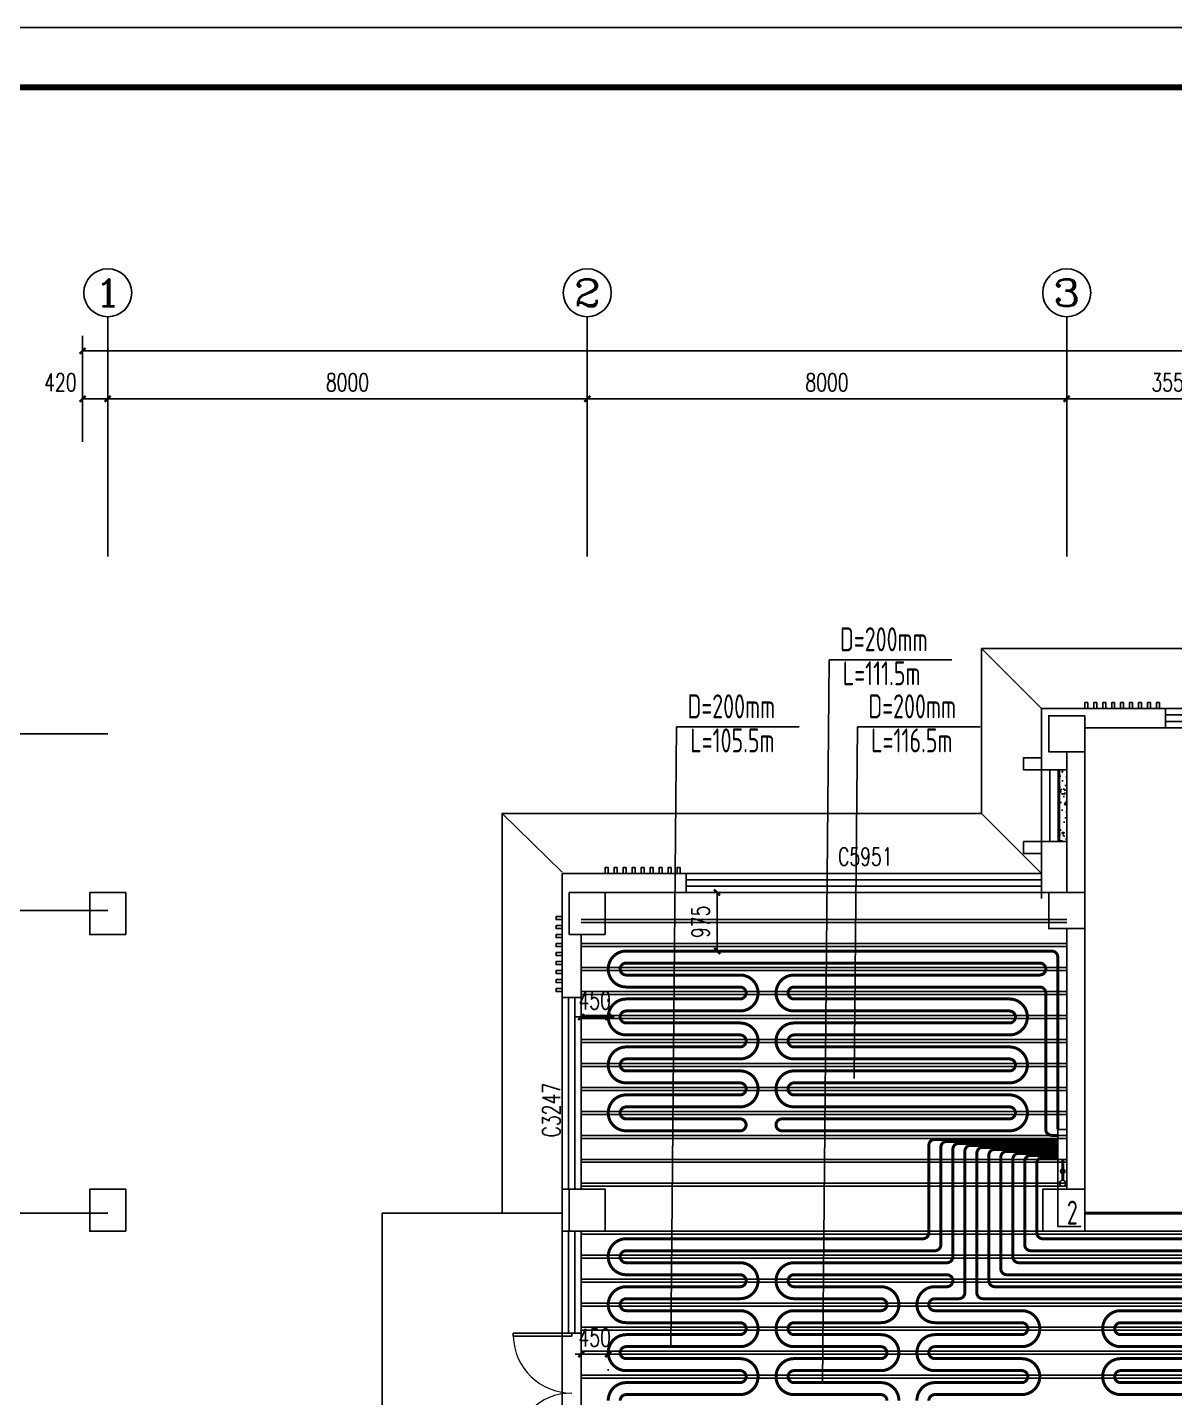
# Model space of a CAD drawing. Extents: x 2430460 to 2514560, y -608375 to -364775.
# Drawn here: x 2442141 to 2461282, y -571834 to -548975 of the extents above; entities that cross this region are included whole.
import ezdxf
from ezdxf.enums import TextEntityAlignment as Align

# ---------------------------------------------------------------- set-up
doc = ezdxf.new("R2010")
doc.units = 0
doc.header["$LTSCALE"] = 1000
doc.header["$MEASUREMENT"] = 0
doc.linetypes.add('CENTER', pattern=[2, 1.25, -0.25, 0.25, -0.25])
doc.linetypes.add('DASH', pattern=[0.35, 0.25, -0.1])
for name, color, linetype in [('AXIS', 3, 'Continuous'), ('AXIS_TEXT', 7, 'Continuous'), ('COLUMN', 9, 'Continuous'), ('EQ-采暖分集水器', 7, 'Continuous'), ('PIPE-地暖供', 4, 'Continuous'), ('PIPE-暖供水', 3, 'Continuous'), ('PUB_DIM', 3, 'Continuous'), ('STAIR', 2, 'Continuous'), ('TH_DIM', 3, 'Continuous'), ('TK', 4, 'Continuous'), ('VPIPE-暖供水', 3, 'Continuous'), ('VPIPE-暖回水', 2, 'Continuous'), ('WALL', 9, 'Continuous'), ('WINDOW', 4, 'Continuous'), ('WINDOW_TEXT', 7, 'Continuous'), ('木龙骨', 23, 'Continuous'), ('立面', 254, 'Continuous')]:
    doc.layers.add(name, color=color, linetype=linetype)
doc.styles.add('26#标准$0$TSSD_REIN', font='Tssdeng.shx', dxfattribs={"width": 0.7, "bigfont": 'tssdchn.shx'})
doc.styles.add('_TCH_AXIS', font='COMPLEX', dxfattribs={"bigfont": 'GBCBIG'})
doc.styles.add('_TCH_DIM_T3', font='SIMPLEX', dxfattribs={"width": 0.705882, "bigfont": 'GBCBIG'})
doc.styles.add('_TCH_WINDOW', font='SIMPLEX', dxfattribs={"height": 3.5, "bigfont": 'GBCBIG'})
doc.styles.add('COMPLEX', font='COMPLEX')
doc.styles.add('HZTXT1', font='romans.shx', dxfattribs={"width": 0.7, "bigfont": 'GBHZFS.SHX'})
doc.styles.get("Standard").update_dxf_attribs({"font": 'gbenor.shx', "bigfont": 'gbcbig.shx'})
doc.dimstyles.new('_TCH_ARCH&&100', dxfattribs={"dimtxt": 297.5, "dimasz": 100, "dimexe": 250, "dimexo": 300, "dimgap": 126.25, "dimtad": 1, "dimdec": 0, "dimzin": 0, "dimdsep": 46, "dimtxsty": '_TCH_DIM_T3', "dimblk": 'ARCHTICK', "dimcen": 0.09, "dimclrt": 7, "dimazin": 2, "dimtfac": 1, "dimtdec": 0, "dimtix": 1, "dimtmove": 2, "dimatfit": 3, "dimfxl": 30, "dimtolj": 1, "dimtzin": 0, "dimarcsym": 0})

# ---------------------------------------------------------------- blocks, each defined once
blk = doc.blocks.new('*U544')
at = {"color": 3}
blk.add_lwpolyline([(-84100, 0), (0, 0), (0, 59400), (-84100, 59400)], close=True, dxfattribs=at)
at = {"color": 3, "const_width": 100}
blk.add_lwpolyline([(-81600, 1000), (-1000, 1000), (-1000, 58400), (-81600, 58400)], close=True, dxfattribs=at)
at = {"layer": 'TK', "color": 4, "style": 'HZTXT1'}
for tag, height, width, p in [('项目负责1', 400, 0.6, (-4500, 19196)), ('项目负责2', 400, 0.6, (-4500, 18296)), ('专责', 400, 0.6, (-4500, 17396)), ('审定', 400, 0.6, (-4500, 16496)), ('审核', 400, 0.6, (-4500, 15596)), ('校对', 400, 0.6, (-4500, 14696)), ('设计', 400, 0.6, (-4500, 13796)), ('绘图', 400, 0.6, (-4500, 12896)), ('建设单位', 450, 0.6, (-4500, 11050)), ('工号', 400, 0.5, (-5501, 3507)), ('版次', 400, 0.7, (-2138, 3498)), ('阶段', 400, 0.7, (-2138, 2498)), ('比例', 400, 0.7, (-5491, 1513)), ('日期', 400, 0.7, (-2138, 1498))]:
    blk.add_attdef(tag, text='', height=height, dxfattribs=dict(at, width=width)).set_placement(p, align=Align.MIDDLE)
at = {"layer": 'TK', "color": 1, "lineweight": -3, "style": 'HZTXT1', "width": 0.6}
blk.add_attdef('工程名称', text='', height=450, dxfattribs=at).set_placement((-4500, 9050), align=Align.MIDDLE)
at = {"layer": 'TK', "color": 4, "lineweight": -3, "style": 'HZTXT1', "width": 0.6}
blk.add_attdef('子项名称', text='', height=450, dxfattribs=at).set_placement((-4500, 7050), align=Align.MIDDLE)
at = {"layer": 'TK', "color": 1, "lineweight": -3, "width": 0.6, "flags": 104}
blk.add_attdef('图名', text='', height=400, dxfattribs=at).set_placement((-4558, 4958), align=Align.MIDDLE_CENTER)
at = {"layer": 'TK', "color": 1, "style": 'HZTXT1', "width": 0.7}
blk.add_attdef('图号', text='', height=400, dxfattribs=at).set_placement((-5491, 2513), align=Align.MIDDLE)
blk = doc.blocks.new('_ArchTick')
at = {"color": 0, "linetype": 'ByBlock', "const_width": 0.4}
blk.add_lwpolyline([(-0.5, -0.5), (0.5, 0.5)], dxfattribs=at)
blk = doc.blocks.new('*D44')
at = {"layer": 'Defpoints', "color": 0, "transparency": 16777216}
for p in [(-20072, 9544), (-20492, 8527), (-20072, 8527)]:
    blk.add_point(p, dxfattribs=at)
at = {"layer": 'PUB_DIM', "color": 0, "lineweight": -2, "transparency": 16777216}
for p, q in [((-20492, 8827), (-20492, 9794)), ((-20072, 8827), (-20072, 9794)), ((-20492, 9544), (-20072, 9544))]:
    blk.add_line(p, q, dxfattribs=at)
at = {"layer": 'PUB_DIM', "color": 0, "lineweight": -2, "transparency": 16777216, "xscale": 100, "yscale": 100, "zscale": 100, "rotation": 180}
blk.add_blockref('_ArchTick', (-20492, 9544), dxfattribs=at)
at = {"layer": 'PUB_DIM', "color": 0, "lineweight": -2, "transparency": 16777216, "xscale": 100, "yscale": 100, "zscale": 100}
blk.add_blockref('_ArchTick', (-20072, 9544), dxfattribs=at)
at = {"layer": 'PUB_DIM', "color": 7, "transparency": 16777216, "insert": (-20862, 9819), "char_height": 297.5, "attachment_point": 5, "style": '_TCH_DIM_T3'}
blk.add_mtext('\\A1;420', dxfattribs=at)
blk = doc.blocks.new('*D45')
at = {"layer": 'Defpoints', "color": 0, "transparency": 16777216}
for p in [(-12072, 9544), (-20072, 8527), (-12072, 8527)]:
    blk.add_point(p, dxfattribs=at)
at = {"layer": 'PUB_DIM', "color": 0, "lineweight": -2, "transparency": 16777216}
for p, q in [((-20072, 8827), (-20072, 9794)), ((-12072, 8827), (-12072, 9794)), ((-20072, 9544), (-12072, 9544))]:
    blk.add_line(p, q, dxfattribs=at)
at = {"layer": 'PUB_DIM', "color": 0, "lineweight": -2, "transparency": 16777216, "xscale": 100, "yscale": 100, "zscale": 100, "rotation": 180}
blk.add_blockref('_ArchTick', (-20072, 9544), dxfattribs=at)
at = {"layer": 'PUB_DIM', "color": 0, "lineweight": -2, "transparency": 16777216, "xscale": 100, "yscale": 100, "zscale": 100}
blk.add_blockref('_ArchTick', (-12072, 9544), dxfattribs=at)
at = {"layer": 'PUB_DIM', "color": 7, "transparency": 16777216, "insert": (-16072, 9819), "char_height": 297.5, "attachment_point": 5, "style": '_TCH_DIM_T3'}
blk.add_mtext('\\A1;8000', dxfattribs=at)
blk = doc.blocks.new('*D46')
at = {"layer": 'Defpoints', "color": 0, "transparency": 16777216}
for p in [(-4072, 9544), (-12072, 8527), (-4072, 8527)]:
    blk.add_point(p, dxfattribs=at)
at = {"layer": 'PUB_DIM', "color": 0, "lineweight": -2, "transparency": 16777216}
for p, q in [((-12072, 8827), (-12072, 9794)), ((-4072, 8827), (-4072, 9794)), ((-12072, 9544), (-4072, 9544))]:
    blk.add_line(p, q, dxfattribs=at)
at = {"layer": 'PUB_DIM', "color": 0, "lineweight": -2, "transparency": 16777216, "xscale": 100, "yscale": 100, "zscale": 100, "rotation": 180}
blk.add_blockref('_ArchTick', (-12072, 9544), dxfattribs=at)
at = {"layer": 'PUB_DIM', "color": 0, "lineweight": -2, "transparency": 16777216, "xscale": 100, "yscale": 100, "zscale": 100}
blk.add_blockref('_ArchTick', (-4072, 9544), dxfattribs=at)
at = {"layer": 'PUB_DIM', "color": 7, "transparency": 16777216, "insert": (-8072, 9819), "char_height": 297.5, "attachment_point": 5, "style": '_TCH_DIM_T3'}
blk.add_mtext('\\A1;8000', dxfattribs=at)
blk = doc.blocks.new('*D47')
at = {"layer": 'Defpoints', "color": 0, "transparency": 16777216}
for p in [(-522, 9544), (-4072, 8527), (-522, 8527)]:
    blk.add_point(p, dxfattribs=at)
at = {"layer": 'PUB_DIM', "color": 0, "lineweight": -2, "transparency": 16777216}
for p, q in [((-4072, 8827), (-4072, 9794)), ((-522, 8827), (-522, 9794)), ((-4072, 9544), (-522, 9544))]:
    blk.add_line(p, q, dxfattribs=at)
at = {"layer": 'PUB_DIM', "color": 0, "lineweight": -2, "transparency": 16777216, "xscale": 100, "yscale": 100, "zscale": 100, "rotation": 180}
blk.add_blockref('_ArchTick', (-4072, 9544), dxfattribs=at)
at = {"layer": 'PUB_DIM', "color": 0, "lineweight": -2, "transparency": 16777216, "xscale": 100, "yscale": 100, "zscale": 100}
blk.add_blockref('_ArchTick', (-522, 9544), dxfattribs=at)
at = {"layer": 'PUB_DIM', "color": 7, "transparency": 16777216, "insert": (-2297, 9819), "char_height": 297.5, "attachment_point": 5, "style": '_TCH_DIM_T3'}
blk.add_mtext('\\A1;3550', dxfattribs=at)
blk = doc.blocks.new('*D56')
at = {"layer": 'Defpoints', "color": 0, "transparency": 16777216}
for p in [(36348, 10344), (-20492, 9302), (36348, 9302)]:
    blk.add_point(p, dxfattribs=at)
at = {"layer": 'PUB_DIM', "color": 0, "lineweight": -2, "transparency": 16777216}
for p, q in [((-20492, 9602), (-20492, 10594)), ((36348, 9602), (36348, 10594)), ((-20492, 10344), (36348, 10344))]:
    blk.add_line(p, q, dxfattribs=at)
at = {"layer": 'PUB_DIM', "color": 0, "lineweight": -2, "transparency": 16777216, "xscale": 100, "yscale": 100, "zscale": 100, "rotation": 180}
blk.add_blockref('_ArchTick', (-20492, 10344), dxfattribs=at)
at = {"layer": 'PUB_DIM', "color": 0, "lineweight": -2, "transparency": 16777216, "xscale": 100, "yscale": 100, "zscale": 100}
blk.add_blockref('_ArchTick', (36348, 10344), dxfattribs=at)
at = {"layer": 'PUB_DIM', "color": 7, "transparency": 16777216, "insert": (7928, 10619), "char_height": 297.5, "attachment_point": 5, "style": '_TCH_DIM_T3'}
blk.add_mtext('\\A1;56840', dxfattribs=at)
blk = doc.blocks.new('_FZHK')
blk.add_lwpolyline([(-0.5, -0.5), (0.5, -0.5), (0.5, 0.5), (-0.5, 0.5)], close=True)
blk = doc.blocks.new('$WINLIB2D$00000001')
at = {"color": 0}
for points in [[(-0.5, 0.5), (-0.5, -0.5)], [(-0.5, 0.5), (0.5, 0.5)], [(0.5, -0.5), (0.5, 0.5)], [(0.5, 0.1667), (-0.5, 0.1667)], [(0.5, -0.1667), (-0.5, -0.1667)], [(-0.5, -0.5), (0.5, -0.5)]]:
    blk.add_lwpolyline(points, dxfattribs=at)
blk = doc.blocks.new('$DorLib2D$00000002')
for p, q in [((-0.5, 0), (-0.5, 0.4875)), ((-0.475, 0.4875), (-0.5, 0.4875)), ((-0.475, 0), (-0.475, 0.4875)), ((0.475, 0), (0.475, 0.4875)), ((0.475, 0.4875), (0.5, 0.4875)), ((0.5, 0), (0.5, 0.4875)), ((-0.5, 0), (-0.475, 0)), ((0.5, 0), (0.475, 0))]:
    blk.add_line(p, q)
at = {"lineweight": 13}
for centre, start, end in [((-0.4875, 0), 0, 88.53072), ((0.4875, 0), 91.46928, 180)]:
    blk.add_arc(centre, 0.4875, start, end, dxfattribs=at)
blk = doc.blocks.new('*D529')
at = {"layer": 'Defpoints', "color": 0, "transparency": 16777216}
for p in [(-20072, 9544), (-20492, 8527), (-20072, 8527)]:
    blk.add_point(p, dxfattribs=at)
at = {"layer": 'PUB_DIM', "color": 0, "lineweight": -2, "transparency": 16777216}
for p, q in [((-20492, 8827), (-20492, 9794)), ((-20072, 8827), (-20072, 9794)), ((-20492, 9544), (-20072, 9544))]:
    blk.add_line(p, q, dxfattribs=at)
at = {"layer": 'PUB_DIM', "color": 0, "lineweight": -2, "transparency": 16777216, "xscale": 100, "yscale": 100, "zscale": 100, "rotation": 180}
blk.add_blockref('_ArchTick', (-20492, 9544), dxfattribs=at)
at = {"layer": 'PUB_DIM', "color": 0, "lineweight": -2, "transparency": 16777216, "xscale": 100, "yscale": 100, "zscale": 100}
blk.add_blockref('_ArchTick', (-20072, 9544), dxfattribs=at)
at = {"layer": 'PUB_DIM', "color": 7, "transparency": 16777216, "insert": (-20862, 9819), "char_height": 297.5, "attachment_point": 5, "style": '_TCH_DIM_T3'}
blk.add_mtext('\\A1;420', dxfattribs=at)
blk = doc.blocks.new('*D530')
at = {"layer": 'Defpoints', "color": 0, "transparency": 16777216}
for p in [(-12072, 9544), (-20072, 8527), (-12072, 8527)]:
    blk.add_point(p, dxfattribs=at)
at = {"layer": 'PUB_DIM', "color": 0, "lineweight": -2, "transparency": 16777216}
for p, q in [((-20072, 8827), (-20072, 9794)), ((-12072, 8827), (-12072, 9794)), ((-20072, 9544), (-12072, 9544))]:
    blk.add_line(p, q, dxfattribs=at)
at = {"layer": 'PUB_DIM', "color": 0, "lineweight": -2, "transparency": 16777216, "xscale": 100, "yscale": 100, "zscale": 100, "rotation": 180}
blk.add_blockref('_ArchTick', (-20072, 9544), dxfattribs=at)
at = {"layer": 'PUB_DIM', "color": 0, "lineweight": -2, "transparency": 16777216, "xscale": 100, "yscale": 100, "zscale": 100}
blk.add_blockref('_ArchTick', (-12072, 9544), dxfattribs=at)
at = {"layer": 'PUB_DIM', "color": 7, "transparency": 16777216, "insert": (-16072, 9819), "char_height": 297.5, "attachment_point": 5, "style": '_TCH_DIM_T3'}
blk.add_mtext('\\A1;8000', dxfattribs=at)
blk = doc.blocks.new('*D531')
at = {"layer": 'Defpoints', "color": 0, "transparency": 16777216}
for p in [(-4072, 9544), (-12072, 8527), (-4072, 8527)]:
    blk.add_point(p, dxfattribs=at)
at = {"layer": 'PUB_DIM', "color": 0, "lineweight": -2, "transparency": 16777216}
for p, q in [((-12072, 8827), (-12072, 9794)), ((-4072, 8827), (-4072, 9794)), ((-12072, 9544), (-4072, 9544))]:
    blk.add_line(p, q, dxfattribs=at)
at = {"layer": 'PUB_DIM', "color": 0, "lineweight": -2, "transparency": 16777216, "xscale": 100, "yscale": 100, "zscale": 100, "rotation": 180}
blk.add_blockref('_ArchTick', (-12072, 9544), dxfattribs=at)
at = {"layer": 'PUB_DIM', "color": 0, "lineweight": -2, "transparency": 16777216, "xscale": 100, "yscale": 100, "zscale": 100}
blk.add_blockref('_ArchTick', (-4072, 9544), dxfattribs=at)
at = {"layer": 'PUB_DIM', "color": 7, "transparency": 16777216, "insert": (-8072, 9819), "char_height": 297.5, "attachment_point": 5, "style": '_TCH_DIM_T3'}
blk.add_mtext('\\A1;8000', dxfattribs=at)
blk = doc.blocks.new('*D532')
at = {"layer": 'Defpoints', "color": 0, "transparency": 16777216}
for p in [(-522, 9544), (-4072, 8527), (-522, 8527)]:
    blk.add_point(p, dxfattribs=at)
at = {"layer": 'PUB_DIM', "color": 0, "lineweight": -2, "transparency": 16777216}
for p, q in [((-4072, 8827), (-4072, 9794)), ((-522, 8827), (-522, 9794)), ((-4072, 9544), (-522, 9544))]:
    blk.add_line(p, q, dxfattribs=at)
at = {"layer": 'PUB_DIM', "color": 0, "lineweight": -2, "transparency": 16777216, "xscale": 100, "yscale": 100, "zscale": 100, "rotation": 180}
blk.add_blockref('_ArchTick', (-4072, 9544), dxfattribs=at)
at = {"layer": 'PUB_DIM', "color": 0, "lineweight": -2, "transparency": 16777216, "xscale": 100, "yscale": 100, "zscale": 100}
blk.add_blockref('_ArchTick', (-522, 9544), dxfattribs=at)
at = {"layer": 'PUB_DIM', "color": 7, "transparency": 16777216, "insert": (-2297, 9819), "char_height": 297.5, "attachment_point": 5, "style": '_TCH_DIM_T3'}
blk.add_mtext('\\A1;3550', dxfattribs=at)
blk = doc.blocks.new('*D541')
at = {"layer": 'Defpoints', "color": 0, "transparency": 16777216}
for p in [(36348, 10344), (-20492, 9302), (36348, 9302)]:
    blk.add_point(p, dxfattribs=at)
at = {"layer": 'PUB_DIM', "color": 0, "lineweight": -2, "transparency": 16777216}
for p, q in [((-20492, 9602), (-20492, 10594)), ((36348, 9602), (36348, 10594)), ((-20492, 10344), (36348, 10344))]:
    blk.add_line(p, q, dxfattribs=at)
at = {"layer": 'PUB_DIM', "color": 0, "lineweight": -2, "transparency": 16777216, "xscale": 100, "yscale": 100, "zscale": 100, "rotation": 180}
blk.add_blockref('_ArchTick', (-20492, 10344), dxfattribs=at)
at = {"layer": 'PUB_DIM', "color": 0, "lineweight": -2, "transparency": 16777216, "xscale": 100, "yscale": 100, "zscale": 100}
blk.add_blockref('_ArchTick', (36348, 10344), dxfattribs=at)
at = {"layer": 'PUB_DIM', "color": 7, "transparency": 16777216, "insert": (7928, 10619), "char_height": 297.5, "attachment_point": 5, "style": '_TCH_DIM_T3'}
blk.add_mtext('\\A1;56840', dxfattribs=at)
blk = doc.blocks.new('_AXISO')
blk.add_circle((0, 0), 0.5)
at = {"layer": 'AXIS_TEXT', "style": 'COMPLEX', "width": 1.041667}
blk.add_attdef('A', text='', height=0.56, dxfattribs=at).set_placement((-0.25, -0.28), (0.25, -0.28), align=Align.FIT)
blk = doc.blocks.new('*D557')
at = {"layer": 'Defpoints', "color": 0, "transparency": 16777216}
for p in [(2451382, -571084), (2451832, -571084), (2451832, -571109)]:
    blk.add_point(p, dxfattribs=at)
at = {"layer": 'TH_DIM', "color": 0, "lineweight": -2, "transparency": 16777216}
for p, q in [((2451382, -571109), (2451282, -571109)), ((2451382, -571109), (2451832, -571109)), ((2451832, -571109), (2451932, -571109)), ((2451382, -571384), (2451382, -571359)), ((2451832, -571384), (2451832, -571359))]:
    blk.add_line(p, q, dxfattribs=at)
at = {"layer": 'TH_DIM', "color": 0, "lineweight": -2, "transparency": 16777216, "xscale": 100, "yscale": 100, "zscale": 100}
blk.add_blockref('_ArchTick', (2451382, -571109), dxfattribs=at)
at = {"layer": 'TH_DIM', "color": 0, "lineweight": -2, "transparency": 16777216, "xscale": 100, "yscale": 100, "zscale": 100, "rotation": 180}
blk.add_blockref('_ArchTick', (2451832, -571109), dxfattribs=at)
at = {"layer": 'TH_DIM', "color": 7, "transparency": 16777216, "insert": (2451607, -570834), "char_height": 297.5, "attachment_point": 5, "style": '_TCH_DIM_T3'}
blk.add_mtext('\\A1;450', dxfattribs=at)
blk = doc.blocks.new('*D558')
at = {"layer": 'Defpoints', "color": 0, "transparency": 16777216}
for p in [(2451382, -565484), (2451832, -565484), (2451832, -565484)]:
    blk.add_point(p, dxfattribs=at)
at = {"layer": 'TH_DIM', "color": 0, "lineweight": -2, "transparency": 16777216}
for p, q in [((2451382, -565184), (2451382, -565234)), ((2451832, -565184), (2451832, -565234)), ((2451382, -565484), (2451282, -565484)), ((2451382, -565484), (2451832, -565484)), ((2451832, -565484), (2451932, -565484))]:
    blk.add_line(p, q, dxfattribs=at)
at = {"layer": 'TH_DIM', "color": 0, "lineweight": -2, "transparency": 16777216, "xscale": 100, "yscale": 100, "zscale": 100}
blk.add_blockref('_ArchTick', (2451382, -565484), dxfattribs=at)
at = {"layer": 'TH_DIM', "color": 0, "lineweight": -2, "transparency": 16777216, "xscale": 100, "yscale": 100, "zscale": 100, "rotation": 180}
blk.add_blockref('_ArchTick', (2451832, -565484), dxfattribs=at)
at = {"layer": 'TH_DIM', "color": 7, "transparency": 16777216, "insert": (2451607, -565209), "char_height": 297.5, "attachment_point": 5, "style": '_TCH_DIM_T3'}
blk.add_mtext('\\A1;450', dxfattribs=at)
blk = doc.blocks.new('*D559')
at = {"layer": 'Defpoints', "color": 0, "transparency": 16777216}
for p in [(2453425, -563409), (2453648, -563409), (2453425, -564384)]:
    blk.add_point(p, dxfattribs=at)
at = {"layer": 'TH_DIM', "color": 0, "lineweight": -2, "transparency": 16777216}
for p, q in [((2453648, -564384), (2453648, -563409)), ((2453725, -563409), (2453898, -563409)), ((2453725, -564384), (2453898, -564384))]:
    blk.add_line(p, q, dxfattribs=at)
at = {"layer": 'TH_DIM', "color": 0, "lineweight": -2, "transparency": 16777216, "xscale": 100, "yscale": 100, "zscale": 100}
for p, rotation in [((2453648, -563409), 90), ((2453648, -564384), 270)]:
    blk.add_blockref('_ArchTick', p, dxfattribs=dict(at, rotation=rotation))
at = {"layer": 'TH_DIM', "color": 7, "transparency": 16777216, "insert": (2453373, -563897), "char_height": 297.5, "attachment_point": 5, "rotation": 90, "style": '_TCH_DIM_T3'}
blk.add_mtext('\\A1;975', dxfattribs=at)
blk = doc.blocks.new('A$C0536007B')
h = blk.add_hatch()
h.set_pattern_fill('加气混凝土', color=256, scale=50)
h.set_pattern_definition([(0, (-1607273.3, 579818.2), (300, 600), [0, -600]), (0, (-1607624.3, 579737.2), (300, 600), [0, -600]), (0, (-1607429.3, 579731.2), (300, 600), [0, -600]), (0, (-1607216.3, 579908.2), (300, 600), [0, -600]), (0, (-1607465.3, 579701.2), (300, 600), [0, -600]), (0, (-1607156.3, 580286.2), (300, 600), [0, -600]), (0, (-1607339.3, 580238.2), (300, 600), [0, -600]), (0, (-1607243.3, 580163.2), (300, 600), [0, -600]), (0, (-1607732.3, 580151.2), (300, 600), [0, -600]), (0, (-1607438.3, 580124.2), (300, 600), [0, -600]), (0, (-1607552.3, 579971.2), (300, 600), [0, -600]), (0, (-1607546.3, 579746.2), (300, 600), [0, -600]), (0, (-1607321.3, 579722.2), (300, 600), [0, -600]), (0, (-1607156.3, 579986.2), (300, 600), [0, -600]), (0, (-1607717.3, 579893.2), (300, 600), [0, -600]), (0, (-1607666.3, 579995.2), (300, 600), [0, -600]), (0, (-1607432.3, 579953.2), (300, 600), [0, -600]), (0, (-1607516.3, 579866.2), (300, 600), [0, -600]), (0, (-1607564.3, 580064.2), (300, 600), [0, -600]), (0, (-1607489.3, 580289.2), (300, 600), [0, -600]), (0, (-1607693.3, 579767.2), (300, 600), [0, -600]), (0, (-1607363.3, 580166.2), (300, 600), [0, -600]), (0, (-1607642.3, 580175.2), (300, 600), [0, -600]), (0, (-1607690.3, 580253.2), (300, 600), [0, -600]), (130.601294, (-1607193.153, 580098.35), (-1499.9999834, 1800.0000079), [26.34155, -11037.111]), (18.434949, (-1607236.01, 580109.78), (1499.9999945, 599.9999956), [27.10524, -3767.6279]), (90, (-1607236, 580084.06), (300, 600), [25.71428, -1174.28565]), (161.565051, (-1607210.3, 580075.49), (-1500.0000076, 599.9999553), [27.10524, -3767.6279]), (53.130102, (-1607210.3, 580075.49), (300.0000006, 600), [28.57143, -2971.4285]), (135, (-1607187.44, 579769.78), (-300.000036, 599.99996), [24.24366, -1672.8126]), (45, (-1607221.72, 579769.78), (299.999998, 599.999998), [24.24366, -1672.8126]), (135, (-1607204.58, 579752.64), (-300.000036, 599.99996), [24.24366, -1672.8126]), (45, (-1607204.58, 579752.64), (299.999998, 599.999998), [24.24366, -1672.8126]), (116.56505, (-1607476, 580172.64), (-5e-05, 1199.99997), [31.94383, -638.8765]), (180, (-1607490.3, 580201.2), (-300, 600), [34.28572, -565.71425]), (63.43495, (-1607538.87, 580172.64), (3e-06, 1200), [31.94383, -638.8765]), (116.56505, (-1607524.6, 580144.06), (-5e-05, 1199.99997), [31.94383, -638.8765]), (0, (-1607524.6, 580144.06), (300, 600), [34.28572, -565.71425]), (63.43495, (-1607490.3, 580144.06), (3e-06, 1200), [31.94383, -638.8765]), (107.102728, (-1607250.296, 579969.78), (-899.9999656, 3000.00000484), [38.86135, -16282.9025]), (143.972626, (-1607261.725, 580006.92), (-5699.9999277, 4199.9999952), [38.86135, -8122.02]), (180, (-1607293.15, 580029.8), (-300, 600), [37.14286, -562.8571]), (36.0273733, (-1607361.725, 580006.92), (5699.9999579, 4199.9999547), [38.86135, -8122.02]), (71.565051, (-1607373.15, 579972.64), (900.0000046, 2999.999995), [36.14032, -3758.5928]), (107.102728, (-1607361.725, 579935.493), (-899.9999656, 3000.00000484), [38.86135, -16282.9025]), (143.972626, (-1607330.296, 579912.636), (-5699.9999277, 4199.9999952), [38.86135, -8122.02]), (0, (-1607330.3, 579912.64), (300, 600), [37.14286, -562.8571]), (36.0273733, (-1607293.153, 579912.636), (5699.9999579, 4199.9999547), [38.86135, -8122.02]), (71.565051, (-1607261.725, 579935.49), (900.0000046, 2999.999995), [36.14032, -3758.5928]), (150.255118, (-1607244.58, 580249.78), (-900.000002, 599.9999926), [23.03502, -4814.3196]), (90, (-1607264.58, 580238.35), (300, 600), [22.85714, -1177.14275]), (29.7448813, (-1607264.58, 580238.35), (900.0000005, 599.9999972), [23.03502, -4814.3196]), (116.56505, (-1607384.6, 579824.06), (-5e-05, 1199.99997), [31.94383, -638.8765]), (168.690067, (-1607398.87, 579852.636), (-2700.000002, 599.999985), [29.13725, -6089.6855]), (41.1859251, (-1607450.296, 579838.35), (7499.99995456, 6599.9999423), [30.37184, -12725.802]), (90, (-1607450.3, 579809.78), (300, 600), [28.57143, -1171.4285]), (138.814074, (-1607427.44, 579789.78), (-7499.9998667, 6600.00004204), [30.37184, -12725.802]), (16.6992442, (-1607427.44, 579789.78), (9899.9999255, 2999.9999686), [29.82945, -12498.5375]), (60.9453959, (-1607398.868, 579798.35), (299.9999992, 599.9999947), [29.41609, -12325.3395]), (109.983106, (-1607636.01, 580075.493), (-1500.00000565, 4199.9999889), [33.442, -14012.1975]), (155.556045, (-1607647.44, 580106.922), (-3900.00001487, 1799.9999626), [34.52299, -14465.1315]), (24.4439547, (-1607710.296, 580106.922), (3900.00000195, 1799.99999134), [34.52299, -14465.1315]), (70.0168934, (-1607721.725, 580075.493), (1500.00000452, 4199.99998958), [33.442, -14012.1975]), (109.983106, (-1607710.296, 580044.065), (-1500.00000565, 4199.9999889), [33.442, -14012.1975]), (160.016893, (-1607678.87, 580032.636), (-1500.0000009, 599.9999727), [33.442, -6989.3775]), (19.9831065, (-1607678.87, 580032.636), (1499.9999918, 599.999999), [33.442, -6989.3775]), (70.0168934, (-1607647.44, 580044.065), (1500.00000452, 4199.99998958), [33.442, -14012.1975]), (122.005383, (-1607413.153, 580021.21), (-300.0000403, 599.9999694), [26.95423, -5633.434]), (18.434949, (-1607453.15, 580035.49), (1499.9999945, 599.9999956), [27.10524, -3767.6279]), (90, (-1607453.15, 580009.78), (300, 600), [25.71428, -1174.28565]), (161.565051, (-1607427.44, 580001.21), (-1500.0000076, 599.9999553), [27.10524, -3767.6279]), (54.4623222, (-1607427.44, 580001.208), (2099.99999696, 2999.9999955), [24.57807, -10298.2115]), (116.56505, (-1607587.44, 579875.5), (-5e-05, 1199.99997), [31.94383, -638.8765]), (180, (-1607601.7, 579904.06), (-300, 600), [31.42857, -568.5714]), (59.0362434, (-1607650.296, 579875.493), (300.000001, 599.9999971), [33.31973, -6963.822]), (120.963756, (-1607633.153, 579846.92), (-300.000041, 599.9999724), [33.31973, -6963.822]), (0, (-1607633.15, 579846.9), (300, 600), [31.42857, -568.5714]), (63.43495, (-1607601.7, 579846.9), (3e-06, 1200), [31.94383, -638.8765])])
h.paths.add_polyline_path([(-4071.5, 3356.9), (-4191.5, 3356.9), (-4191.5, 2156.9), (-4071.5, 2156.9)])
for p, q in [((-5491.5, 5376.9), (-4491.5, 4376.9)), ((-2521.5, 4056.9), (-2421.5, 4056.9)), ((-12491.5, 1648.6), (-13491.5, 2626.9)), ((-5491.5, 2626.9), (-4491.5, 1626.9))]:
    blk.add_line(p, q)
for points in [[(-13491.5, -4043.1), (-13491.5, 2626.9), (-5491.5, 2626.9), (-5491.5, 5376.9), (11928.5, 5376.9)], [(-12491.5, 1626.9), (-4491.5, 1626.9), (-4491.5, 4376.9), (36348.5, 4376.9), (36348.5, -20463.1), (-12491.5, -20463.1), (-12491.5, 1626.9)], [(-4491.5, 3556.9), (-4791.5, 3556.9), (-4791.5, 3356.9), (-4491.5, 3356.9)], [(-3771.5, 3656.9), (-3771.5, -3743.1)], [(-4071.5, 3356.9), (-4191.5, 3356.9), (-4191.5, 2156.9), (-4071.5, 2156.9), (-4071.5, 3356.9)], [(-3771.5, 3356.9), (-3771.5, -4043.1)], [(-4491.5, 1956.9), (-4791.5, 1956.9), (-4791.5, 2156.9), (-4491.5, 2156.9)]]:
    blk.add_lwpolyline(points)
at = {"color": 175}
for points in [[(-3721.5, 4476.9), (-3771.5, 4476.9), (-3771.5, 4376.9), (-3721.5, 4376.9)], [(-3571.5, 4476.9), (-3621.5, 4476.9), (-3621.5, 4376.9), (-3571.5, 4376.9)], [(-3421.5, 4476.9), (-3471.5, 4476.9), (-3471.5, 4376.9), (-3421.5, 4376.9)], [(-3271.5, 4476.9), (-3321.5, 4476.9), (-3321.5, 4376.9), (-3271.5, 4376.9)], [(-3121.5, 4476.9), (-3171.5, 4476.9), (-3171.5, 4376.9), (-3121.5, 4376.9)], [(-2971.5, 4476.9), (-3021.5, 4476.9), (-3021.5, 4376.9), (-2971.5, 4376.9)], [(-2821.5, 4476.9), (-2871.5, 4476.9), (-2871.5, 4376.9), (-2821.5, 4376.9)], [(-2671.5, 4476.9), (-2721.5, 4476.9), (-2721.5, 4376.9), (-2671.5, 4376.9)], [(-2521.5, 4476.9), (-2571.5, 4476.9), (-2571.5, 4376.9), (-2521.5, 4376.9)], [(-11721.5, 1726.9), (-11771.5, 1726.9), (-11771.5, 1626.9), (-11721.5, 1626.9)], [(-11571.5, 1726.9), (-11621.5, 1726.9), (-11621.5, 1626.9), (-11571.5, 1626.9)], [(-11421.5, 1726.9), (-11471.5, 1726.9), (-11471.5, 1626.9), (-11421.5, 1626.9)], [(-11271.5, 1726.9), (-11321.5, 1726.9), (-11321.5, 1626.9), (-11271.5, 1626.9)], [(-11121.5, 1726.9), (-11171.5, 1726.9), (-11171.5, 1626.9), (-11121.5, 1626.9)], [(-10971.5, 1726.9), (-11021.5, 1726.9), (-11021.5, 1626.9), (-10971.5, 1626.9)], [(-10821.5, 1726.9), (-10871.5, 1726.9), (-10871.5, 1626.9), (-10821.5, 1626.9)], [(-10671.5, 1726.9), (-10721.5, 1726.9), (-10721.5, 1626.9), (-10671.5, 1626.9)], [(-10521.5, 1726.9), (-10571.5, 1726.9), (-10571.5, 1626.9), (-10521.5, 1626.9)], [(-12491.5, 856.9), (-12491.5, 906.9), (-12591.5, 906.9), (-12591.5, 856.9)], [(-12491.5, 706.9), (-12491.5, 756.9), (-12591.5, 756.9), (-12591.5, 706.9)], [(-12491.5, 556.9), (-12491.5, 606.9), (-12591.5, 606.9), (-12591.5, 556.9)], [(-12491.5, 406.9), (-12491.5, 456.9), (-12591.5, 456.9), (-12591.5, 406.9)], [(-12491.5, 256.9), (-12491.5, 306.9), (-12591.5, 306.9), (-12591.5, 256.9)], [(-12491.5, 106.9), (-12491.5, 156.9), (-12591.5, 156.9), (-12591.5, 106.9)], [(-12491.5, -43.1), (-12491.5, 6.9), (-12591.5, 6.9), (-12591.5, -43.1)], [(-12491.5, -193.1), (-12491.5, -143.1), (-12591.5, -143.1), (-12591.5, -193.1)], [(-12491.5, -343.1), (-12491.5, -293.1), (-12591.5, -293.1), (-12591.5, -343.1)]]:
    blk.add_lwpolyline(points, close=True, dxfattribs=at)
blk.add_lwpolyline([(-12491.5, -6043.1), (-12171.5, -6043.1), (-12171.5, -10043.1), (-12491.5, -10043.1)], close=True)
at = {"layer": 'AXIS'}
for p, q in [((-20071.5, 6914.2), (-20071.5, 10914.2)), ((-12071.5, 6914.2), (-12071.5, 10914.2)), ((-4071.5, 6914.2), (-4071.5, 10914.2)), ((-20071.5, 3956.9), (-24071.5, 3956.9)), ((-20071.5, 1006.9), (-24071.5, 1006.9)), ((-20071.5, -4043.1), (-24071.5, -4043.1))]:
    blk.add_line(p, q, dxfattribs=at)
at = {"layer": 'STAIR'}
blk.add_lwpolyline([(-12491.5, -4043.1), (-15491.5, -4043.1), (-15491.5, -12043.1), (-12491.5, -12043.1)], dxfattribs=at)
at = {"layer": 'WALL'}
for p, q in [((-2421.5, 4376.9), (-4491.5, 4376.9)), ((-4491.5, 4376.9), (-4491.5, 3356.9)), ((-2421.5, 4056.9), (-2421.5, 4376.9)), ((-3771.5, 4056.9), (-2421.5, 4056.9)), ((-4071.5, 3356.9), (-4071.5, 3656.9)), ((-4491.5, 3356.9), (-4071.5, 3356.9)), ((-4071.5, 2156.9), (-4491.5, 2156.9)), ((-4491.5, 2156.9), (-4491.5, 1206.9)), ((-4071.5, 1306.9), (-4071.5, 2156.9)), ((-12491.5, 1626.9), (-12491.5, -443.1)), ((-10421.5, 1626.9), (-12491.5, 1626.9)), ((-10421.5, 1306.9), (-10421.5, 1626.9)), ((-4491.5, 1626.9), (-4491.5, 1306.9)), ((-11771.5, 1306.9), (-10421.5, 1306.9)), ((-4491.5, 1306.9), (-4371.5, 1306.9)), ((-4071.5, 706.9), (-4071.5, -3643.1)), ((-3771.5, 706.9), (-3771.5, -3643.1)), ((-12171.5, -443.1), (-12171.5, 606.9)), ((-12491.5, -443.1), (-12171.5, -443.1)), ((-12371.5, -3643.1), (-12491.5, -3643.1)), ((-12491.5, -3643.1), (-12491.5, -4043.1)), ((-12491.5, -4043.1), (-12491.5, -4343.1)), ((-12491.5, -4343.1), (-12371.5, -4343.1))]:
    blk.add_line(p, q, dxfattribs=at)
at = {"layer": 'AXIS'}
ref = blk.add_blockref('_AXISO', (-20071.5, 11314.2), dxfattribs=dict(at, xscale=800, yscale=800, zscale=800))
ref.add_attrib('A', '1', dxfattribs={"layer": 'AXIS_TEXT', "height": 452.5, "style": '_TCH_AXIS', "width": 2.333333}).set_placement((-20297.8, 11087.9), (-19845.3, 11087.9), align=Align.FIT)
ref = blk.add_blockref('_AXISO', (-12071.5, 11314.2), dxfattribs=dict(at, xscale=800, yscale=800, zscale=800))
ref.add_attrib('A', '2', dxfattribs={"layer": 'AXIS_TEXT', "height": 452.5, "style": '_TCH_AXIS', "width": 1.5}).set_placement((-12297.8, 11087.9), (-11845.3, 11087.9), align=Align.FIT)
ref = blk.add_blockref('_AXISO', (-4071.5, 11314.2), dxfattribs=dict(at, xscale=800, yscale=800, zscale=800))
ref.add_attrib('A', '3', dxfattribs={"layer": 'AXIS_TEXT', "height": 452.5, "style": '_TCH_AXIS', "width": 1.5}).set_placement((-4297.8, 11087.9), (-3845.3, 11087.9), align=Align.FIT)
at = {"layer": 'COLUMN'}
for p, xscale, yscale, zscale, rotation in [((-4071.5, 3956.9), 600, 600, 600, 90), ((-20071.5, 956.9), 700.0000000821892, 600, 600, 89.99999999252948), ((-12071.5, 956.9), 700.0000000868458, 600, 600, 90), ((-4071.5, 1006.9), 600, 600, 600, 90), ((-20071.5, -3993.1), 699.9999999126885, 600, 600, 90), ((-12071.5, -3993.1), 700, 600, 600, 90), ((-4121.5, -3993.1), 699.9999999310821, 699.9999999087304, 699.9999999087304, 90.00000000731806)]:
    blk.add_blockref('_FZHK', p, dxfattribs=dict(at, xscale=xscale, yscale=yscale, zscale=zscale, rotation=rotation))
at = {"layer": 'WINDOW'}
ref = blk.add_blockref('$WINLIB2D$00000001', (553.5, 4216.9), dxfattribs=dict(at, xscale=-5950, yscale=320, zscale=-5950, rotation=180))
ref.add_attrib('A', 'C6051', (123.5, 4508), dxfattribs={"layer": 'WINDOW_TEXT', "height": 297.5, "style": '_TCH_WINDOW', "width": 0.705882})
at = {"layer": 'WINDOW', "rotation": 90}
for name, p, xscale, yscale, zscale in [('$WINLIB2D$00000001', (-4281.5, 2756.9), 1200, 420, 1200), ('$WINLIB2D$00000001', (-12331.5, -5193.1), -1700.000000003492, 320, -1700.000000003492), ('$DorLib2D$00000002', (-12331.5, -7043.1), 2000, 2000, 2000)]:
    blk.add_blockref(name, p, dxfattribs=dict(at, xscale=xscale, yscale=yscale, zscale=zscale))
at = {"layer": 'WINDOW'}
ref = blk.add_blockref('$WINLIB2D$00000001', (-7456.5, 1466.9), dxfattribs=dict(at, xscale=5930, yscale=-320, zscale=5930))
ref.add_attrib('A', 'C5951', (-7886.5, 1758), dxfattribs={"layer": 'WINDOW_TEXT', "height": 297.5, "style": '_TCH_WINDOW', "width": 0.705882})
ref = blk.add_blockref('$WINLIB2D$00000001', (-12331.5, -2043.1), dxfattribs=dict(at, xscale=-3200, yscale=-320, zscale=-3200, rotation=90))
ref.add_attrib('A', 'C3247', (-12522.7, -2778.1), dxfattribs={"layer": 'WINDOW_TEXT', "height": 297.5, "rotation": 90, "style": '_TCH_WINDOW', "width": 0.705882})
at = {"layer": 'PUB_DIM'}
for p1, p2, distance, picture, middle in [((-20491.5, 9301.7), (36348.5, 9301.7), 1042.6, '*D56', (7928.5, 10619.3)), ((-20491.5, 9301.7), (36348.5, 9301.7), 1042.6, '*D541', (7928.5, 10619.3)), ((-20071.5, 8527.3), (-12071.5, 8527.3), 1017, '*D45', (-16071.5, 9819.3)), ((-20071.5, 8527.3), (-12071.5, 8527.3), 1017, '*D530', (-16071.5, 9819.3)), ((-12071.5, 8527.3), (-4071.5, 8527.3), 1017, '*D46', (-8071.5, 9819.3)), ((-12071.5, 8527.3), (-4071.5, 8527.3), 1017, '*D531', (-8071.5, 9819.3)), ((-4071.5, 8527.3), (-521.5, 8527.3), 1017, '*D47', (-2296.5, 9819.3)), ((-4071.5, 8527.3), (-521.5, 8527.3), 1017, '*D532', (-2296.5, 9819.3))]:
    dim = blk.add_aligned_dim(p1=p1, p2=p2, distance=distance, dimstyle='_TCH_ARCH&&100', dxfattribs=at)
    dim.commit()
    dim.dimension.update_dxf_attribs({"geometry": picture, "text_midpoint": middle})
for picture in ['*D44', '*D529']:
    dim = blk.add_linear_dim(base=(-20071.5, 9544.3), p1=(-20491.5, 8527.3), p2=(-20071.5, 8527.3), angle=0, dimstyle='_TCH_ARCH&&100', dxfattribs=at)
    dim.commit()
    dim.dimension.update_dxf_attribs({"geometry": picture, "text_midpoint": (-20861.5, 9819.3), "dimtype": 129})

msp = doc.modelspace()

# ---------------------------------------------------------------- hatches: boundary and pattern name
at = {"layer": 'VPIPE-暖回水', "linetype": 'DASH'}
msp.add_hatch(color=256, dxfattribs=at).paths.add_polyline_path([(2459465.7, -568059.3), (2459464.6, -568048.9), (2459461.4, -568038.9), (2459456.2, -568029.9), (2459449.2, -568022.1), (2459440.7, -568016), (2459431.2, -568011.7), (2459420.9, -568009.5), (2459410.5, -568009.5), (2459400.3, -568011.7), (2459390.7, -568016), (2459382.2, -568022.1), (2459375.3, -568029.9), (2459370, -568038.9), (2459366.8, -568048.9), (2459365.7, -568059.3), (2459366.8, -568069.7), (2459370, -568079.6), (2459375.3, -568088.7), (2459382.2, -568096.4), (2459390.7, -568102.6), (2459400.3, -568106.8), (2459410.5, -568109), (2459420.9, -568109), (2459431.2, -568106.8), (2459440.7, -568102.6), (2459449.2, -568096.4), (2459456.2, -568088.7), (2459461.4, -568079.6), (2459464.6, -568069.7)])

# ---------------------------------------------------------------- linework, layer by layer
for p, q in [((2455406.1, -571584.3), (2455517.7, -559527)), ((2455517.7, -559527), (2457565.3, -559527)), ((2452876.8, -570984.3), (2452972.5, -560646.2)), ((2452972.5, -560646.2), (2455020.1, -560646.2)), ((2455936.5, -566508.3), (2455990.8, -560646.2)), ((2455990.8, -560646.2), (2458038.4, -560646.2)), ((2459334.1, -567859.3), (2459334.1, -568978)), ((2451382, -574759.3), (2451382, -569109.3)), ((2459334.1, -568978), (2459725.5, -568978))]:
    msp.add_line(p, q)
at = {"layer": 'EQ-采暖分集水器'}
for p, q in [((2459332, -567359.3), (2459332, -567859.3)), ((2459482, -567359.3), (2459332, -567359.3)), ((2459332, -567359.3), (2459332, -567859.3)), ((2459482, -567359.3), (2459332, -567359.3)), ((2459482, -567859.3), (2459482, -567359.3)), ((2459482, -567859.3), (2459482, -567359.3)), ((2459332, -567859.3), (2459482, -567859.3)), ((2459332, -567859.3), (2459482, -567859.3))]:
    msp.add_line(p, q, dxfattribs=at)
at = {"layer": 'PIPE-地暖供', "const_width": 50}
for points in [[(2459332, -567359.3), (2459332, -564484.3, 0.4142136), (2459232, -564384.3), (2452132, -564384.3, 0.4142136), (2451832, -564684.3, 0.4142136), (2452132, -564984.3), (2454032, -564984.3, -0.4142136), (2454132, -565084.3, -0.4142136), (2454032, -565184.3), (2452132, -565184.3, 0.4142136), (2451832, -565484.3, 0.4142136), (2452132, -565784.3), (2454032, -565784.3, -0.4142136), (2454132, -565884.3, -0.4142136), (2454032, -565984.3), (2452132, -565984.3, 0.4142136), (2451832, -566284.3, 0.4142136), (2452132, -566584.3), (2454032, -566584.3, -0.4142136), (2454132, -566684.3, -0.4142136), (2454032, -566784.3), (2452132, -566784.3, 0.4142136), (2451832, -567084.3, 0.4142136), (2452132, -567384.3), (2454032, -567384.3, 0.4142136), (2454132, -567284.3), (2454132, -567284.3, 0.4142136), (2454032, -567184.3), (2452132, -567184.3, -0.4142136), (2452032, -567084.3, -0.4142136), (2452132, -566984.3), (2454032, -566984.3, 0.4142136), (2454332, -566684.3, 0.4142136), (2454032, -566384.3), (2452132, -566384.3, -0.4142136), (2452032, -566284.3, -0.4142136), (2452132, -566184.3), (2454032, -566184.3, 0.4142136), (2454332, -565884.3, 0.4142136), (2454032, -565584.3), (2452132, -565584.3, -0.4142136), (2452032, -565484.3, -0.4142136), (2452132, -565384.3), (2454032, -565384.3, 0.4142136), (2454332, -565084.3, 0.4142136), (2454032, -564784.3), (2452132, -564784.3, -0.4142136), (2452032, -564684.3, -0.4142136), (2452132, -564584.3), (2459032, -564584.3, -0.4142136), (2459132, -564684.3), (2459132, -564684.3, -0.4142136), (2459032, -564784.3), (2454932, -564784.3, 0.4142136), (2454632, -565084.3, 0.4142136), (2454932, -565384.3), (2458525.7, -565384.3, -0.4142136), (2458625.7, -565484.3, -0.4142136), (2458525.7, -565584.3), (2454932, -565584.3, 0.4142136), (2454632, -565884.3, 0.4142136), (2454932, -566184.3), (2458525.7, -566184.3, -0.4142136), (2458625.7, -566284.3, -0.4142136), (2458525.7, -566384.3), (2454932, -566384.3, 0.4142136), (2454632, -566684.3, 0.4142136), (2454932, -566984.3), (2458525.7, -566984.3, -0.4142136), (2458625.7, -567084.3, -0.4142136), (2458525.7, -567184.3), (2454732, -567184.3, 0.4142136), (2454632, -567284.3), (2454632, -567284.3, 0.4142136), (2454732, -567384.3), (2458525.7, -567384.3, 0.4142136), (2458825.7, -567084.3, 0.4142136), (2458525.7, -566784.3), (2454932, -566784.3, -0.4142136), (2454832, -566684.3, -0.4142136), (2454932, -566584.3), (2458525.7, -566584.3, 0.4142136), (2458825.7, -566284.3, 0.4142136), (2458525.7, -565984.3), (2454932, -565984.3, -0.4142136), (2454832, -565884.3, -0.4142136), (2454932, -565784.3), (2458525.7, -565784.3, 0.4142136), (2458825.7, -565484.3, 0.4142136), (2458525.7, -565184.3), (2454932, -565184.3, -0.4142136), (2454832, -565084.3, -0.4142136), (2454932, -564984.3), (2459032, -564984.3, -0.4142136), (2459132, -565084.3), (2459132, -567359.3, 0.4142136), (2459232, -567459.3), (2459332, -567459.3)], [(2459332, -567525.9), (2457282, -567525.9, 0.4142136), (2457182, -567625.9), (2457182, -569084.3, -0.4142136), (2457082, -569184.3), (2452132, -569184.3, 0.4142136), (2451832, -569484.3, 0.4142136), (2452132, -569784.3), (2454032, -569784.3, -0.4142136), (2454132, -569884.3, -0.4142136), (2454032, -569984.3), (2452132, -569984.3, 0.4142136), (2451832, -570284.3, 0.4142136), (2452132, -570584.3), (2454032, -570584.3, -0.4142136), (2454132, -570684.3, -0.4142136), (2454032, -570784.3), (2452132, -570784.3, 0.4142136), (2451832, -571084.3, 0.4142136), (2452132, -571384.3), (2454032, -571384.3, -0.4142136), (2454132, -571484.3, -0.4142136), (2454032, -571584.3), (2452132, -571584.3, 0.4142136), (2451832, -571884.3, 0.4142136)], [(2452032, -571884.3, -0.4142136), (2452132, -571784.3), (2454032, -571784.3, 0.4142136), (2454332, -571484.3, 0.4142136), (2454032, -571184.3), (2452132, -571184.3, -0.4142136), (2452032, -571084.3, -0.4142136), (2452132, -570984.3), (2454032, -570984.3, 0.4142136), (2454332, -570684.3, 0.4142136), (2454032, -570384.3), (2452132, -570384.3, -0.4142136), (2452032, -570284.3, -0.4142136), (2452132, -570184.3), (2454032, -570184.3, 0.4142136), (2454332, -569884.3, 0.4142136), (2454032, -569584.3), (2452132, -569584.3, -0.4142136), (2452032, -569484.3, -0.4142136), (2452132, -569384.3), (2457282, -569384.3, 0.4142136), (2457382, -569284.3), (2457382, -567659.3, -0.4142136), (2457482, -567559.3), (2459332, -567559.3)], [(2459332, -567592.6), (2457682, -567592.6, 0.4142136), (2457582, -567692.6), (2457582, -569484.3, -0.4142136), (2457482, -569584.3), (2454932, -569584.3, 0.4142136), (2454632, -569884.3, 0.4142136), (2454932, -570184.3), (2456382, -570184.3, -0.4142136), (2456482, -570284.3, -0.4142136), (2456382, -570384.3), (2454932, -570384.3, 0.4142136), (2454632, -570684.3, 0.4142136), (2454932, -570984.3), (2456382, -570984.3, -0.4142136), (2456482, -571084.3, -0.4142136), (2456382, -571184.3), (2454932, -571184.3, 0.4142136), (2454632, -571484.3, 0.4142136), (2454932, -571784.3), (2456382, -571784.3, -0.4142136), (2456482, -571884.3, -0.4142136)], [(2457182, -571884.3, -0.4142136), (2457282, -571784.3), (2458732, -571784.3, 0.4142136), (2459032, -571484.3, 0.4142136), (2458732, -571184.3), (2457282, -571184.3, -0.4142136), (2457182, -571084.3, -0.4142136), (2457282, -570984.3), (2458732, -570984.3, 0.4142136), (2459032, -570684.3, 0.4142136), (2458732, -570384.3), (2457282, -570384.3, -0.4142136), (2457182, -570284.3, -0.4142136), (2457282, -570184.3), (2457682, -570184.3, 0.4142136), (2457782, -570084.3), (2457782, -567725.9, -0.4142136), (2457882, -567625.9), (2459332, -567625.9)], [(2459332, -567659.3), (2458082, -567659.3, 0.4142136), (2457982, -567759.3), (2457982, -570084.3, 0.4142136), (2458082, -570184.3), (2461432, -570184.3, -0.4142136)], [(2461432, -569984.3), (2458282, -569984.3, -0.4142136), (2458182, -569884.3), (2458182, -567792.6, -0.4142136), (2458282, -567692.6), (2459332, -567692.6)], [(2464032, -569784.3), (2458482, -569784.3, -0.4142136), (2458382, -569684.3), (2458382, -567825.9, -0.4142136), (2458482, -567725.9), (2459332, -567725.9)], [(2459332, -567759.3), (2458682, -567759.3, 0.4142136), (2458582, -567859.3), (2458582, -569484.3, 0.4142136), (2458682, -569584.3), (2464032, -569584.3, -0.4142136)], [(2466582, -569384.3), (2458882, -569384.3, -0.4142136), (2458782, -569284.3), (2458782, -567892.6, -0.4142136), (2458882, -567792.6), (2459332, -567792.6)], [(2459332, -567825.9), (2459082, -567825.9, 0.4142136), (2458982, -567925.9), (2458982, -569084.3, 0.4142136), (2459082, -569184.3), (2466582, -569184.3, -0.4142136)], [(2456682, -571884.3, 0.4142136), (2456382, -571584.3), (2454932, -571584.3, -0.4142136), (2454832, -571484.3, -0.4142136), (2454932, -571384.3), (2456382, -571384.3, 0.4142136), (2456682, -571084.3, 0.4142136), (2456382, -570784.3), (2454932, -570784.3, -0.4142136), (2454832, -570684.3, -0.4142136), (2454932, -570584.3), (2456382, -570584.3, 0.4142136), (2456682, -570284.3, 0.4142136), (2456382, -569984.3), (2454932, -569984.3, -0.4142136), (2454832, -569884.3, -0.4142136), (2454932, -569784.3), (2457482, -569784.3, -0.4142136), (2457582, -569884.3), (2457582, -569884.3, -0.4142136), (2457482, -569984.3), (2457282, -569984.3, 0.4142136), (2456982, -570284.3, 0.4142136), (2457282, -570584.3), (2458732, -570584.3, -0.4142136), (2458832, -570684.3, -0.4142136), (2458732, -570784.3), (2457282, -570784.3, 0.4142136), (2456982, -571084.3, 0.4142136), (2457282, -571384.3), (2458732, -571384.3, -0.4142136), (2458832, -571484.3, -0.4142136), (2458732, -571584.3), (2457282, -571584.3, 0.4142136), (2456982, -571884.3, 0.4142136)], [(2461432, -570384.3), (2460382, -570384.3, 0.4142136), (2460082, -570684.3, 0.4142136), (2460382, -570984.3), (2461432, -570984.3, -0.4142136)], [(2461432, -570784.3), (2460382, -570784.3, -0.4142136), (2460282, -570684.3, -0.4142136), (2460382, -570584.3), (2461432, -570584.3, 0.4142136)], [(2461432, -571184.3), (2460382, -571184.3, 0.4142136), (2460082, -571484.3, 0.4142136), (2460382, -571784.3), (2461432, -571784.3, -0.4142136)], [(2461432, -571584.3), (2460382, -571584.3, -0.4142136), (2460282, -571484.3, -0.4142136), (2460382, -571384.3), (2461432, -571384.3, 0.4142136)]]:
    msp.add_lwpolyline(points, format="xyb", dxfattribs=at)
at = {"layer": 'PIPE-暖供水', "linetype": 'Continuous', "const_width": 50}
msp.add_lwpolyline([(2459415.7, -568209.3), (2459415.7, -567859.3)], dxfattribs=at)
at = {"layer": 'VPIPE-暖供水', "linetype": 'Continuous'}
msp.add_circle((2459415.7, -568259.3), 50, dxfattribs=at)
at = {"layer": '木龙骨', "color": 253}
for points in [[(2451382, -563859.3), (2459482, -563859.3)], [(2459482, -563909.3), (2451382, -563909.3)], [(2451382, -564259.3), (2459482, -564259.3)], [(2459482, -564309.3), (2451382, -564309.3)], [(2451382, -564659.3), (2459482, -564659.3)], [(2459482, -564709.3), (2451382, -564709.3)], [(2451382, -565059.3), (2459482, -565059.3)], [(2459482, -565109.3), (2451382, -565109.3)], [(2451382, -565459.3), (2459482, -565459.3)], [(2459482, -565509.3), (2451382, -565509.3)], [(2451382, -565859.3), (2459482, -565859.3)], [(2459482, -565909.3), (2451382, -565909.3)], [(2451382, -566259.3), (2459482, -566259.3)], [(2459482, -566309.3), (2451382, -566309.3)], [(2451382, -566659.3), (2459482, -566659.3)], [(2459482, -566709.3), (2451382, -566709.3)], [(2451382, -567059.3), (2459482, -567059.3)], [(2459482, -567109.3), (2451382, -567109.3)], [(2451382, -567459.3), (2459482, -567459.3)], [(2459482, -567509.3), (2451382, -567509.3)], [(2451382, -567859.3), (2459482, -567859.3)], [(2459482, -567909.3), (2451382, -567909.3)], [(2451382, -568259.3), (2459482, -568259.3)], [(2459482, -568309.3), (2451382, -568309.3)], [(2451382, -569059.3), (2483182, -569059.3), (2483182, -569109.3), (2451382, -569109.3)], [(2451382, -569459.3), (2499582, -569459.3), (2499582, -569509.3), (2451382, -569509.3)], [(2451382, -569859.3), (2499582, -569859.3), (2499582, -569909.3), (2451382, -569909.3)], [(2451382, -570259.3), (2499582, -570259.3), (2499582, -570309.3), (2451382, -570309.3)], [(2451382, -570659.3), (2499582, -570659.3), (2499582, -570709.3), (2451382, -570709.3)], [(2451382, -571059.3), (2499582, -571059.3), (2499582, -571109.3), (2451382, -571109.3)], [(2451382, -571459.3), (2499582, -571459.3), (2499582, -571509.3), (2451382, -571509.3)]]:
    msp.add_lwpolyline(points, dxfattribs=at)
at = {"layer": '立面', "linetype": 'CENTER', "const_width": 50}
msp.add_lwpolyline([(2459782, -568759.3), (2462932, -568759.3)], dxfattribs=at)

# ---------------------------------------------------------------- block references
for name, p in [('*U544', (2514560.4, -608374.9)), ('A$C0536007B', (2463553.5, -564716.2))]:
    msp.add_blockref(name, p)

# ---------------------------------------------------------------- texts
at = {"char_height": 400, "width": 1509.222, "attachment_point": 7, "style": '26#标准$0$TSSD_REIN'}
for s, insert in [('D=200mm', (2455700.3, -559382.7)), ('L=111.5m', (2455744.2, -559950.8)), ('D=200mm', (2453155.1, -560501.8)), ('D=200mm', (2456173.4, -560501.8)), ('L=105.5m', (2453199, -561070)), ('L=116.5m', (2456217.4, -561070)), ('2', (2459484, -568948.1))]:
    msp.add_mtext(s, dxfattribs=dict(at, insert=insert))

# ---------------------------------------------------------------- dimensions: what is measured, and where the dimension line sits
at = {"layer": 'TH_DIM'}
for p1, p2, distance, picture, middle in [((2453424.5, -564384.3), (2453424.5, -563409.3), -223.4, '*D559', (2453372.9, -563896.8)), ((2451382, -565484.3), (2451832, -565484.3), 0.3, '*D558', (2451607, -565208.9)), ((2451382, -571084.3), (2451832, -571084.3), -25, '*D557', (2451607, -570834.3))]:
    dim = msp.add_aligned_dim(p1=p1, p2=p2, distance=distance, dimstyle='_TCH_ARCH&&100', dxfattribs=at)
    dim.commit()
    dim.dimension.update_dxf_attribs({"geometry": picture, "text_midpoint": middle})

doc.saveas('drawing.dxf')
